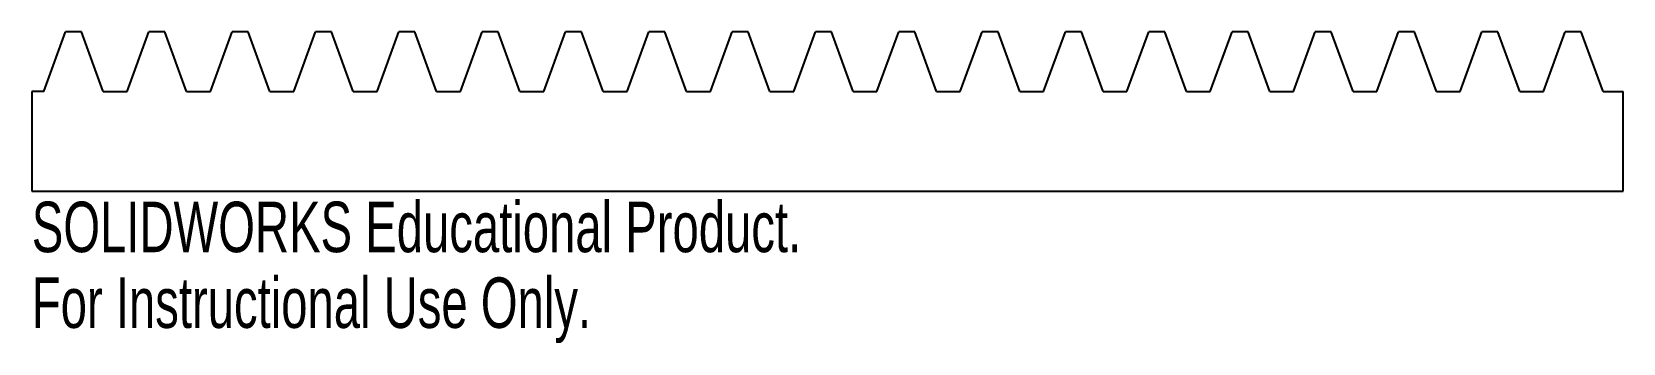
# Model space of a CAD drawing. Header units: inches. Extents: x -2.98 to 3.02, y -1.82 to -0.65.
import ezdxf

# ---------------------------------------------------------------- set-up
doc = ezdxf.new("R2010")
doc.units = ezdxf.units.IN
doc.header["$MEASUREMENT"] = 0
doc.styles.add('SLDTEXTSTYLE0', font='TXT', dxfattribs={"width": 0.7})

msp = doc.modelspace()

# ---------------------------------------------------------------- linework, layer by layer
at = {"color": 7, "linetype": 'Continuous', "lineweight": 25}
for p, q in [((-2.9334, -0.875), (-2.8515, -0.65)), ((-2.7912, -0.65), (-2.8515, -0.65)), ((-2.7093, -0.875), (-2.7912, -0.65)), ((-2.6192, -0.875), (-2.5373, -0.65)), ((-2.477, -0.65), (-2.5373, -0.65)), ((-2.3951, -0.875), (-2.477, -0.65)), ((-2.305, -0.875), (-2.2231, -0.65)), ((-2.1629, -0.65), (-2.2231, -0.65)), ((-2.081, -0.875), (-2.1629, -0.65)), ((-1.9909, -0.875), (-1.909, -0.65)), ((-1.8487, -0.65), (-1.909, -0.65)), ((-1.7668, -0.875), (-1.8487, -0.65)), ((-1.6767, -0.875), (-1.5948, -0.65)), ((-1.5345, -0.65), (-1.5948, -0.65)), ((-1.4526, -0.875), (-1.5345, -0.65)), ((-1.3626, -0.875), (-1.2807, -0.65)), ((-1.2204, -0.65), (-1.2807, -0.65)), ((-1.1385, -0.875), (-1.2204, -0.65)), ((-1.0484, -0.875), (-0.9665, -0.65)), ((-0.9062, -0.65), (-0.9665, -0.65)), ((-0.8243, -0.875), (-0.9062, -0.65)), ((-0.7342, -0.875), (-0.6523, -0.65)), ((-0.5921, -0.65), (-0.6523, -0.65)), ((-0.5102, -0.875), (-0.5921, -0.65)), ((-0.4201, -0.875), (-0.3382, -0.65)), ((-0.2779, -0.65), (-0.3382, -0.65)), ((-0.196, -0.875), (-0.2779, -0.65)), ((-0.1059, -0.875), (-0.024, -0.65)), ((0.0363, -0.65), (-0.024, -0.65)), ((0.1181, -0.875), (0.0363, -0.65)), ((0.2082, -0.875), (0.2901, -0.65)), ((0.3504, -0.65), (0.2901, -0.65)), ((0.4323, -0.875), (0.3504, -0.65)), ((0.5224, -0.875), (0.6043, -0.65)), ((0.6646, -0.65), (0.6043, -0.65)), ((0.7465, -0.875), (0.6646, -0.65)), ((0.8366, -0.875), (0.9184, -0.65)), ((0.9787, -0.65), (0.9184, -0.65)), ((1.0606, -0.875), (0.9787, -0.65)), ((1.1507, -0.875), (1.2326, -0.65)), ((1.2929, -0.65), (1.2326, -0.65)), ((1.3748, -0.875), (1.2929, -0.65)), ((1.4649, -0.875), (1.5468, -0.65)), ((1.6071, -0.65), (1.5468, -0.65)), ((1.6889, -0.875), (1.6071, -0.65)), ((1.779, -0.875), (1.8609, -0.65)), ((1.9212, -0.65), (1.8609, -0.65)), ((2.0031, -0.875), (1.9212, -0.65)), ((2.0932, -0.875), (2.1751, -0.65)), ((2.2354, -0.65), (2.1751, -0.65)), ((2.3173, -0.875), (2.2354, -0.65)), ((2.4074, -0.875), (2.4892, -0.65)), ((2.5495, -0.65), (2.4892, -0.65)), ((2.6314, -0.875), (2.5495, -0.65)), ((2.7215, -0.875), (2.8034, -0.65)), ((2.8637, -0.65), (2.8034, -0.65)), ((2.9456, -0.875), (2.8637, -0.65)), ((-2.9334, -0.875), (-2.9784, -0.875)), ((-2.9784, -0.875), (-2.9784, -1.25)), ((-2.7093, -0.875), (-2.6192, -0.875)), ((-2.3951, -0.875), (-2.305, -0.875)), ((-2.081, -0.875), (-1.9909, -0.875)), ((-1.7668, -0.875), (-1.6767, -0.875)), ((-1.4526, -0.875), (-1.3626, -0.875)), ((-1.1385, -0.875), (-1.0484, -0.875)), ((-0.8243, -0.875), (-0.7342, -0.875)), ((-0.5102, -0.875), (-0.4201, -0.875)), ((-0.196, -0.875), (-0.1059, -0.875)), ((0.1181, -0.875), (0.2082, -0.875)), ((0.4323, -0.875), (0.5224, -0.875)), ((0.7465, -0.875), (0.8366, -0.875)), ((1.0606, -0.875), (1.1507, -0.875)), ((1.3748, -0.875), (1.4649, -0.875)), ((1.6889, -0.875), (1.779, -0.875)), ((2.0031, -0.875), (2.0932, -0.875)), ((2.3173, -0.875), (2.4074, -0.875)), ((2.6314, -0.875), (2.7215, -0.875)), ((2.9456, -0.875), (3.0216, -0.875)), ((3.0216, -1.25), (3.0216, -0.875)), ((-2.9784, -1.25), (3.0216, -1.25))]:
    msp.add_line(p, q, dxfattribs=at)

# ---------------------------------------------------------------- texts
at = {"color": 7, "linetype": 'Continuous', "char_height": 0.1903, "attachment_point": 1, "style": 'SLDTEXTSTYLE0'}
for s, insert in [('SOLIDWORKS Educational Product.', (-2.9784, -1.2901)), ('For Instructional Use Only.', (-2.9784, -1.5756))]:
    msp.add_mtext(s, dxfattribs=dict(at, insert=insert))

doc.saveas('drawing.dxf')
